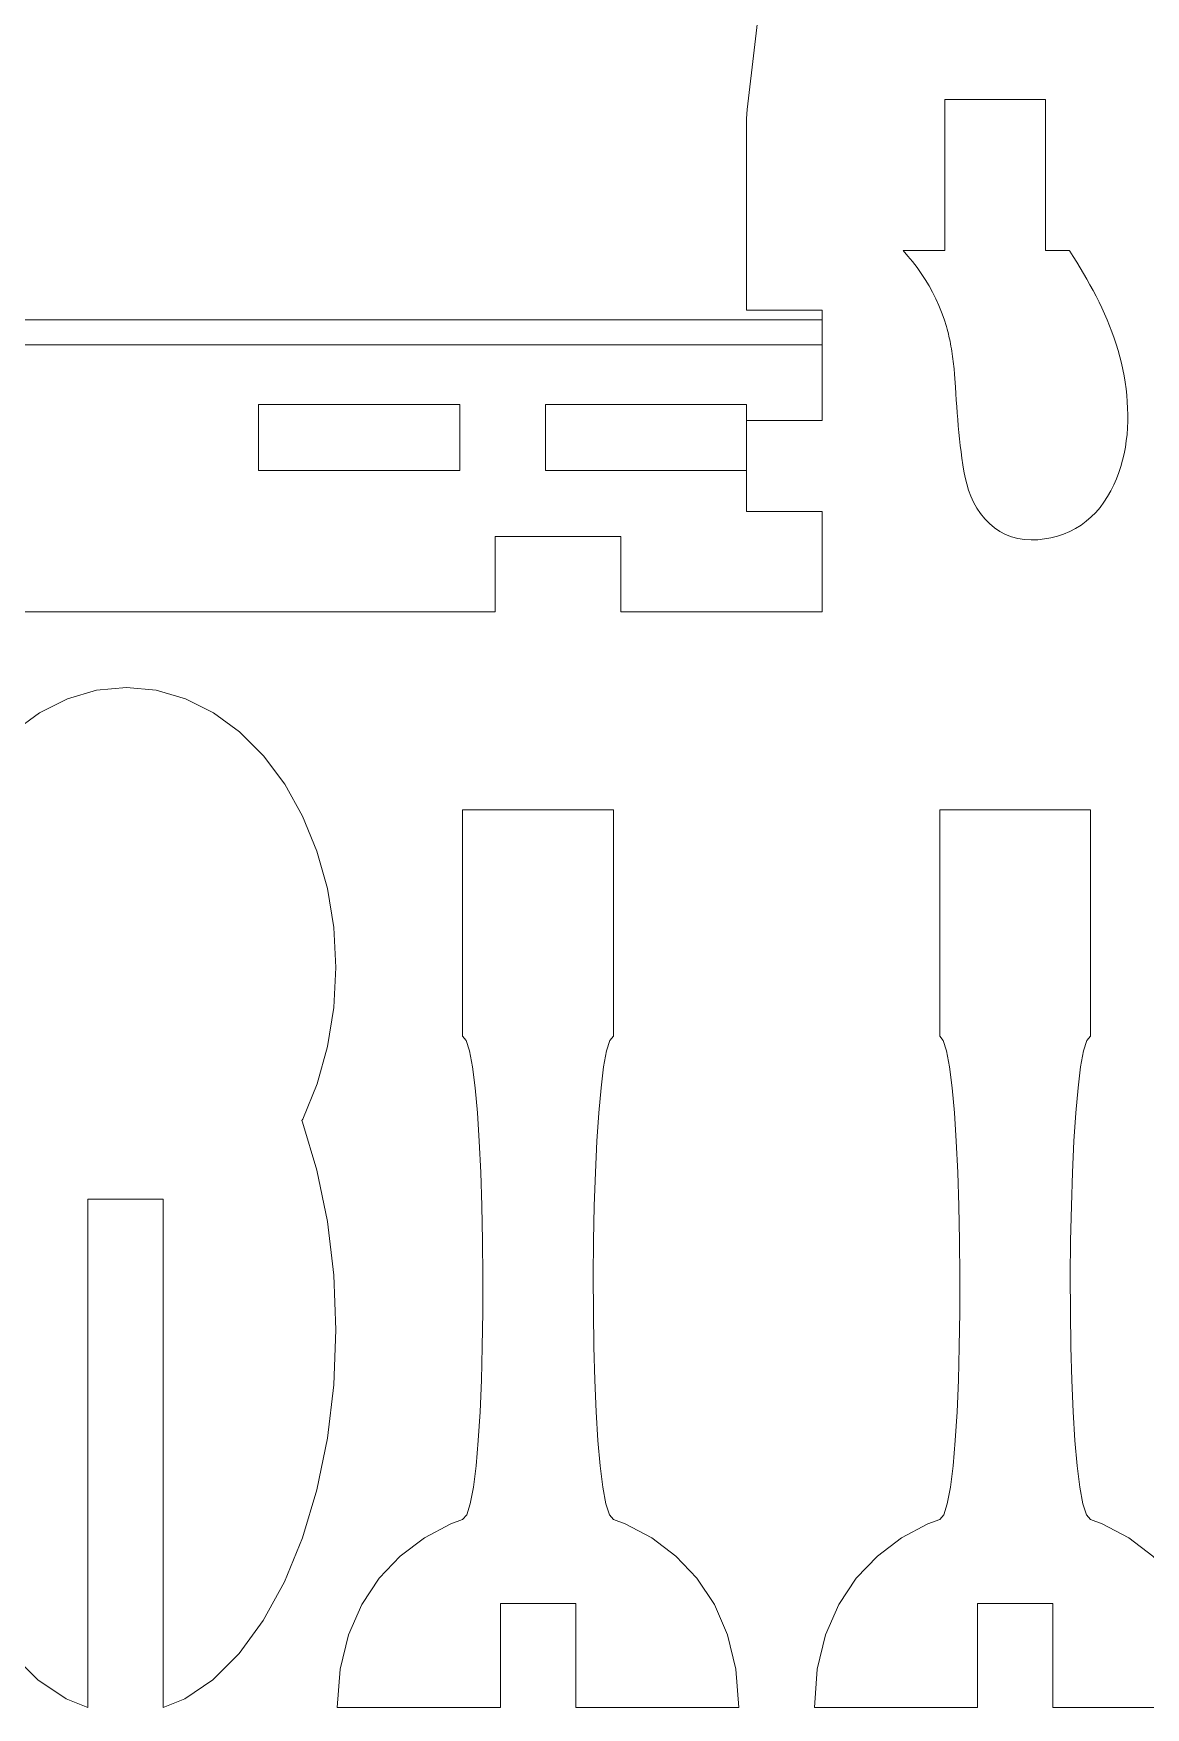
# Model space of a CAD drawing. Header units: millimetres. Extents: x -131 to 131, y -103 to 103.
# Drawn here: x -85 to -40.8, y -102.9 to -36.3 of the extents above; entities that cross this region are included whole.
import ezdxf

# ---------------------------------------------------------------- set-up
doc = ezdxf.new("R2010")
doc.units = ezdxf.units.MM
doc.header["$MEASUREMENT"] = 0
doc.layers.add('Camada 1', color=7, linetype='Continuous')

msp = doc.modelspace()

# ---------------------------------------------------------------- linework, layer by layer
at = {"layer": 'Camada 1', "color": 250, "lineweight": 20}
for points, knots in [([(-53.6595, -48.7048), (-53.6595, -48.7048), (-53.6595, -51.7048), (-53.6595, -51.7048), (-53.6595, -51.7048), (-53.6595, -51.7048), (-56.6595, -51.7048), (-56.6595, -51.7048), (-56.6595, -51.7048), (-56.6595, -51.7048), (-56.6595, -53.7047), (-56.6595, -53.7047), (-56.6595, -53.7047), (-56.6595, -53.7047), (-56.6595, -55.324), (-56.6595, -55.324), (-56.6595, -55.324), (-56.6595, -55.324), (-53.6595, -55.324), (-53.6595, -55.324), (-53.6595, -55.324), (-53.6595, -55.324), (-53.6595, -59.3238), (-53.6595, -59.3238), (-53.6595, -59.3238), (-53.6595, -59.3238), (-61.6594, -59.3238), (-61.6594, -59.3238), (-61.6594, -59.3238), (-61.6594, -59.3238), (-61.6594, -56.3237), (-61.6594, -56.3237), (-61.6594, -56.3237), (-61.6594, -56.3237), (-66.6593, -56.3237), (-66.6593, -56.3237), (-66.6593, -56.3237), (-66.6593, -56.3237), (-66.6593, -59.3238), (-66.6593, -59.3238), (-66.6593, -59.3238), (-66.6593, -59.3238), (-96.3826, -59.3238), (-96.3826, -59.3238), (-96.3826, -59.3238), (-96.3826, -59.3238), (-96.3826, -56.3237), (-96.3826, -56.3237), (-96.3826, -56.3237), (-96.3826, -56.3237), (-101.3825, -56.3237), (-101.3825, -56.3237), (-101.3825, -56.3237), (-101.3825, -56.3237), (-101.3825, -59.3238), (-101.3825, -59.3238), (-101.3825, -59.3238), (-101.3825, -59.3238), (-109.3828, -59.3238), (-109.3828, -59.3238), (-109.3828, -59.3238), (-109.3828, -59.3238), (-109.3828, -55.324), (-109.3828, -55.324), (-109.3828, -55.324), (-109.3828, -55.324), (-106.3828, -55.324), (-106.3828, -55.324), (-106.3828, -55.324), (-106.3828, -55.324), (-106.3828, -53.7047), (-106.3828, -53.7047), (-106.3828, -53.7047), (-106.3828, -53.7047), (-106.3828, -51.7048), (-106.3828, -51.7048), (-106.3828, -51.7048), (-106.3828, -51.7048), (-109.3828, -51.7048), (-109.3828, -51.7048), (-109.3828, -51.7048), (-109.3828, -51.7048), (-109.3828, -48.7048), (-109.3828, -48.7048), (-109.3828, -48.7048), (-109.3828, -48.7048), (-109.3828, -47.7047), (-109.3828, -47.7047), (-109.3828, -47.7047), (-109.3828, -47.7047), (-109.3828, -47.3247), (-109.3828, -47.3247), (-109.3828, -47.3247), (-109.3828, -47.3247), (-106.3828, -47.3247), (-106.3828, -47.3247), (-106.3828, -47.3247), (-106.3828, -47.3247), (-106.3828, -39.7047), (-106.3828, -39.7047), (-106.3828, -39.7047), (-106.3828, -39.7047), (-106.4033, -39.3534), (-106.4033, -39.3534), (-106.4033, -39.3534), (-106.4033, -39.3534), (-106.9889, -34.3877), (-106.9889, -34.3877), (-106.9889, -34.3877), (-106.9889, -34.3877), (-109.9684, -34.739), (-109.9684, -34.739), (-109.9684, -34.739), (-109.9684, -34.739), (-110.554, -29.7737), (-110.554, -29.7737), (-110.554, -29.7737), (-110.554, -29.7737), (-107.5745, -29.4223), (-107.5745, -29.4223), (-107.5745, -29.4223), (-107.5745, -29.4223), (-111.9697, 7.8476), (-111.9697, 7.8476), (-111.9697, 7.8476), (-111.9697, 7.8476), (-114.9493, 7.4962), (-114.9493, 7.4962), (-114.9493, 7.4962), (-114.9493, 7.4962), (-115.5349, 12.4619), (-115.5349, 12.4619), (-115.5349, 12.4619), (-115.5349, 12.4619), (-112.5554, 12.8133), (-112.5554, 12.8133), (-112.5554, 12.8133), (-112.5554, 12.8133), (-113.5206, 20.996), (-113.5206, 20.996), (-113.5206, 20.996), (-113.5206, 20.996), (-108.0652, 20.996), (-108.0652, 20.996), (-108.0652, 20.996), (-108.0652, 20.996), (-108.0652, 23.996), (-108.0652, 23.996), (-108.0652, 23.996), (-108.0652, 23.996), (-103.0649, 23.996), (-103.0649, 23.996), (-103.0649, 23.996), (-103.0649, 23.996), (-103.0649, 20.996), (-103.0649, 20.996), (-103.0649, 20.996), (-103.0649, 20.996), (-60.008, 20.996), (-60.008, 20.996), (-60.008, 20.996), (-60.008, 20.996), (-60.008, 23.996), (-60.008, 23.996), (-60.008, 23.996), (-60.008, 23.996), (-55.0078, 23.996), (-55.0078, 23.996), (-55.0078, 23.996), (-55.0078, 23.996), (-55.0078, 20.996), (-55.0078, 20.996), (-55.0078, 20.996), (-55.0078, 20.996), (-49.5217, 20.996), (-49.5217, 20.996), (-49.5217, 20.996), (-49.5217, 20.996), (-50.4866, 12.8133), (-50.4866, 12.8133), (-50.4866, 12.8133), (-50.4866, 12.8133), (-47.5074, 12.4619), (-47.5074, 12.4619), (-47.5074, 12.4619), (-47.5074, 12.4619), (-48.093, 7.4962), (-48.093, 7.4962), (-48.093, 7.4962), (-48.093, 7.4962), (-51.0722, 7.8476), (-51.0722, 7.8476), (-51.0722, 7.8476), (-51.0722, 7.8476), (-55.4674, -29.4223), (-55.4674, -29.4223), (-55.4674, -29.4223), (-55.4674, -29.4223), (-52.4882, -29.7737), (-52.4882, -29.7737), (-52.4882, -29.7737), (-52.4882, -29.7737), (-53.0738, -34.739), (-53.0738, -34.739), (-53.0738, -34.739), (-53.0738, -34.739), (-56.053, -34.3877), (-56.053, -34.3877), (-56.053, -34.3877), (-56.053, -34.3877), (-56.6387, -39.3534), (-56.6387, -39.3534), (-56.6387, -39.3534), (-56.6387, -39.3534), (-56.6595, -39.7047), (-56.6595, -39.7047), (-56.6595, -39.7047), (-56.6595, -39.7047), (-56.6595, -47.3247), (-56.6595, -47.3247), (-56.6595, -47.3247), (-56.6595, -47.3247), (-53.6595, -47.3247), (-53.6595, -47.3247), (-53.6595, -47.3247), (-53.6595, -47.3247), (-53.6595, -47.7047), (-53.6595, -47.7047), (-53.6595, -47.7047), (-53.6595, -47.7047), (-53.6595, -48.7048), (-53.6595, -48.7048)], [0, 0, 0, 0, 0.0172414, 0.0172414, 0.0172414, 0.0172414, 0.0344828, 0.0344828, 0.0344828, 0.0344828, 0.0517241, 0.0517241, 0.0517241, 0.0517241, 0.0689655, 0.0689655, 0.0689655, 0.0689655, 0.0862069, 0.0862069, 0.0862069, 0.0862069, 0.1034483, 0.1034483, 0.1034483, 0.1034483, 0.1206897, 0.1206897, 0.1206897, 0.1206897, 0.137931, 0.137931, 0.137931, 0.137931, 0.1551724, 0.1551724, 0.1551724, 0.1551724, 0.1724138, 0.1724138, 0.1724138, 0.1724138, 0.1896552, 0.1896552, 0.1896552, 0.1896552, 0.2068966, 0.2068966, 0.2068966, 0.2068966, 0.2241379, 0.2241379, 0.2241379, 0.2241379, 0.2413793, 0.2413793, 0.2413793, 0.2413793, 0.2586207, 0.2586207, 0.2586207, 0.2586207, 0.2758621, 0.2758621, 0.2758621, 0.2758621, 0.2931034, 0.2931034, 0.2931034, 0.2931034, 0.3103448, 0.3103448, 0.3103448, 0.3103448, 0.3275862, 0.3275862, 0.3275862, 0.3275862, 0.3448276, 0.3448276, 0.3448276, 0.3448276, 0.362069, 0.362069, 0.362069, 0.362069, 0.3793103, 0.3793103, 0.3793103, 0.3793103, 0.3965517, 0.3965517, 0.3965517, 0.3965517, 0.4137931, 0.4137931, 0.4137931, 0.4137931, 0.4310345, 0.4310345, 0.4310345, 0.4310345, 0.4482759, 0.4482759, 0.4482759, 0.4482759, 0.4655172, 0.4655172, 0.4655172, 0.4655172, 0.4827586, 0.4827586, 0.4827586, 0.4827586, 0.5, 0.5, 0.5, 0.5, 0.5172414, 0.5172414, 0.5172414, 0.5172414, 0.5344828, 0.5344828, 0.5344828, 0.5344828, 0.5517241, 0.5517241, 0.5517241, 0.5517241, 0.5689655, 0.5689655, 0.5689655, 0.5689655, 0.5862069, 0.5862069, 0.5862069, 0.5862069, 0.6034483, 0.6034483, 0.6034483, 0.6034483, 0.6206897, 0.6206897, 0.6206897, 0.6206897, 0.637931, 0.637931, 0.637931, 0.637931, 0.6551724, 0.6551724, 0.6551724, 0.6551724, 0.6724138, 0.6724138, 0.6724138, 0.6724138, 0.6896552, 0.6896552, 0.6896552, 0.6896552, 0.7068966, 0.7068966, 0.7068966, 0.7068966, 0.7241379, 0.7241379, 0.7241379, 0.7241379, 0.7413793, 0.7413793, 0.7413793, 0.7413793, 0.7586207, 0.7586207, 0.7586207, 0.7586207, 0.7758621, 0.7758621, 0.7758621, 0.7758621, 0.7931034, 0.7931034, 0.7931034, 0.7931034, 0.8103448, 0.8103448, 0.8103448, 0.8103448, 0.8275862, 0.8275862, 0.8275862, 0.8275862, 0.8448276, 0.8448276, 0.8448276, 0.8448276, 0.862069, 0.862069, 0.862069, 0.862069, 0.8793103, 0.8793103, 0.8793103, 0.8793103, 0.8965517, 0.8965517, 0.8965517, 0.8965517, 0.9137931, 0.9137931, 0.9137931, 0.9137931, 0.9310345, 0.9310345, 0.9310345, 0.9310345, 0.9482759, 0.9482759, 0.9482759, 0.9482759, 0.9655172, 0.9655172, 0.9655172, 0.9655172, 0.9827586, 0.9827586, 0.9827586, 0.9827586, 1, 1, 1, 1]), ([(-50.4361, -44.9555), (-50.4361, -44.9555), (-48.7752, -44.9555), (-48.7752, -44.9555), (-48.7752, -44.9555), (-48.7752, -44.9555), (-48.7752, -38.9554), (-48.7752, -38.9554), (-48.7752, -38.9554), (-48.7752, -38.9554), (-44.7751, -38.9554), (-44.7751, -38.9554), (-44.7751, -38.9554), (-44.7751, -38.9554), (-44.7751, -44.9555), (-44.7751, -44.9555), (-44.7751, -44.9555), (-44.7751, -44.9555), (-43.8268, -44.9555), (-43.8268, -44.9555), (-43.8268, -44.9555), (-43.8268, -44.9555), (-43.8092, -44.9812), (-43.8092, -44.9812), (-43.8092, -44.9812), (-43.8092, -44.9812), (-43.6674, -45.1975), (-43.6674, -45.1975), (-43.6674, -45.1975), (-43.6674, -45.1975), (-43.5287, -45.4166), (-43.5287, -45.4166), (-43.5287, -45.4166), (-43.5287, -45.4166), (-43.3933, -45.6377), (-43.3933, -45.6377), (-43.3933, -45.6377), (-43.3933, -45.6377), (-43.261, -45.8607), (-43.261, -45.8607), (-43.261, -45.8607), (-43.261, -45.8607), (-43.1319, -46.0858), (-43.1319, -46.0858), (-43.1319, -46.0858), (-43.1319, -46.0858), (-43.0052, -46.3123), (-43.0052, -46.3123), (-43.0052, -46.3123), (-43.0052, -46.3123), (-42.8821, -46.5405), (-42.8821, -46.5405), (-42.8821, -46.5405), (-42.8821, -46.5405), (-42.7625, -46.7705), (-42.7625, -46.7705), (-42.7625, -46.7705), (-42.7625, -46.7705), (-42.6464, -47.0023), (-42.6464, -47.0023), (-42.6464, -47.0023), (-42.6464, -47.0023), (-42.5343, -47.2355), (-42.5343, -47.2355), (-42.5343, -47.2355), (-42.5343, -47.2355), (-42.4263, -47.4711), (-42.4263, -47.4711), (-42.4263, -47.4711), (-42.4263, -47.4711), (-42.3233, -47.7082), (-42.3233, -47.7082), (-42.3233, -47.7082), (-42.3233, -47.7082), (-42.2252, -47.9477), (-42.2252, -47.9477), (-42.2252, -47.9477), (-42.2252, -47.9477), (-42.1321, -48.189), (-42.1321, -48.189), (-42.1321, -48.189), (-42.1321, -48.189), (-42.0446, -48.4325), (-42.0446, -48.4325), (-42.0446, -48.4325), (-42.0446, -48.4325), (-41.9628, -48.678), (-41.9628, -48.678), (-41.9628, -48.678), (-41.9628, -48.678), (-41.8873, -48.9256), (-41.8873, -48.9256), (-41.8873, -48.9256), (-41.8873, -48.9256), (-41.8178, -49.1754), (-41.8178, -49.1754), (-41.8178, -49.1754), (-41.8178, -49.1754), (-41.755, -49.4269), (-41.755, -49.4269), (-41.755, -49.4269), (-41.755, -49.4269), (-41.6985, -49.6802), (-41.6985, -49.6802), (-41.6985, -49.6802), (-41.6985, -49.6802), (-41.6488, -49.9349), (-41.6488, -49.9349), (-41.6488, -49.9349), (-41.6488, -49.9349), (-41.6061, -50.1907), (-41.6061, -50.1907), (-41.6061, -50.1907), (-41.6061, -50.1907), (-41.5705, -50.4479), (-41.5705, -50.4479), (-41.5705, -50.4479), (-41.5705, -50.4479), (-41.5419, -50.7058), (-41.5419, -50.7058), (-41.5419, -50.7058), (-41.5419, -50.7058), (-41.5207, -50.9643), (-41.5207, -50.9643), (-41.5207, -50.9643), (-41.5207, -50.9643), (-41.507, -51.2236), (-41.507, -51.2236), (-41.507, -51.2236), (-41.507, -51.2236), (-41.501, -51.4829), (-41.501, -51.4829), (-41.501, -51.4829), (-41.501, -51.4829), (-41.5031, -51.7426), (-41.5031, -51.7426), (-41.5031, -51.7426), (-41.5031, -51.7426), (-41.5133, -52.0022), (-41.5133, -52.0022), (-41.5133, -52.0022), (-41.5133, -52.0022), (-41.5324, -52.2608), (-41.5324, -52.2608), (-41.5324, -52.2608), (-41.5324, -52.2608), (-41.5609, -52.519), (-41.5609, -52.519), (-41.5609, -52.519), (-41.5609, -52.519), (-41.599, -52.7755), (-41.599, -52.7755), (-41.599, -52.7755), (-41.599, -52.7755), (-41.6474, -53.0309), (-41.6474, -53.0309), (-41.6474, -53.0309), (-41.6474, -53.0309), (-41.7063, -53.2842), (-41.7063, -53.2842), (-41.7063, -53.2842), (-41.7063, -53.2842), (-41.7765, -53.535), (-41.7765, -53.535), (-41.7765, -53.535), (-41.7765, -53.535), (-41.858, -53.7834), (-41.858, -53.7834), (-41.858, -53.7834), (-41.858, -53.7834), (-41.9515, -54.0289), (-41.9515, -54.0289), (-41.9515, -54.0289), (-41.9515, -54.0289), (-42.0573, -54.2706), (-42.0573, -54.2706), (-42.0573, -54.2706), (-42.0573, -54.2706), (-42.1755, -54.5062), (-42.1755, -54.5062), (-42.1755, -54.5062), (-42.1755, -54.5062), (-42.306, -54.7352), (-42.306, -54.7352), (-42.306, -54.7352), (-42.306, -54.7352), (-42.4496, -54.955), (-42.4496, -54.955), (-42.4496, -54.955), (-42.4496, -54.955), (-42.6055, -55.1645), (-42.6055, -55.1645), (-42.6055, -55.1645), (-42.6055, -55.1645), (-42.7745, -55.3621), (-42.7745, -55.3621), (-42.7745, -55.3621), (-42.7745, -55.3621), (-42.9565, -55.5462), (-42.9565, -55.5462), (-42.9565, -55.5462), (-42.9565, -55.5462), (-43.152, -55.7152), (-43.152, -55.7152), (-43.152, -55.7152), (-43.152, -55.7152), (-43.3605, -55.8676), (-43.3605, -55.8676), (-43.3605, -55.8676), (-43.3605, -55.8676), (-43.5809, -56.0034), (-43.5809, -56.0034), (-43.5809, -56.0034), (-43.5809, -56.0034), (-43.8124, -56.122), (-43.8124, -56.122), (-43.8124, -56.122), (-43.8124, -56.122), (-44.053, -56.2232), (-44.053, -56.2232), (-44.053, -56.2232), (-44.053, -56.2232), (-44.3017, -56.3065), (-44.3017, -56.3065), (-44.3017, -56.3065), (-44.3017, -56.3065), (-44.5571, -56.3724), (-44.5571, -56.3724), (-44.5571, -56.3724), (-44.5571, -56.3724), (-44.8181, -56.42), (-44.8181, -56.42), (-44.8181, -56.42), (-44.8181, -56.42), (-45.0827, -56.449), (-45.0827, -56.449), (-45.0827, -56.449), (-45.0827, -56.449), (-45.348, -56.4571), (-45.348, -56.4571), (-45.348, -56.4571), (-45.348, -56.4571), (-45.6112, -56.4426), (-45.6112, -56.4426), (-45.6112, -56.4426), (-45.6112, -56.4426), (-45.8698, -56.4042), (-45.8698, -56.4042), (-45.8698, -56.4042), (-45.8698, -56.4042), (-46.1213, -56.3396), (-46.1213, -56.3396), (-46.1213, -56.3396), (-46.1213, -56.3396), (-46.3626, -56.2479), (-46.3626, -56.2479), (-46.3626, -56.2479), (-46.3626, -56.2479), (-46.5916, -56.1272), (-46.5916, -56.1272), (-46.5916, -56.1272), (-46.5916, -56.1272), (-46.8067, -55.9801), (-46.8067, -55.9801), (-46.8067, -55.9801), (-46.8067, -55.9801), (-47.0064, -55.8097), (-47.0064, -55.8097), (-47.0064, -55.8097), (-47.0064, -55.8097), (-47.1906, -55.6192), (-47.1906, -55.6192), (-47.1906, -55.6192), (-47.1906, -55.6192), (-47.3571, -55.4122), (-47.3571, -55.4122), (-47.3571, -55.4122), (-47.3571, -55.4122), (-47.5056, -55.191), (-47.5056, -55.191), (-47.5056, -55.191), (-47.5056, -55.191), (-47.6344, -54.9599), (-47.6344, -54.9599), (-47.6344, -54.9599), (-47.6344, -54.9599), (-47.743, -54.7214), (-47.743, -54.7214), (-47.743, -54.7214), (-47.743, -54.7214), (-47.833, -54.4777), (-47.833, -54.4777), (-47.833, -54.4777), (-47.833, -54.4777), (-47.9067, -54.2293), (-47.9067, -54.2293), (-47.9067, -54.2293), (-47.9067, -54.2293), (-47.967, -53.9774), (-47.967, -53.9774), (-47.967, -53.9774), (-47.967, -53.9774), (-48.0171, -53.7234), (-48.0171, -53.7234), (-48.0171, -53.7234), (-48.0171, -53.7234), (-48.0595, -53.4676), (-48.0595, -53.4676), (-48.0595, -53.4676), (-48.0595, -53.4676), (-48.0972, -53.2115), (-48.0972, -53.2115), (-48.0972, -53.2115), (-48.0972, -53.2115), (-48.1314, -52.9551), (-48.1314, -52.9551), (-48.1314, -52.9551), (-48.1314, -52.9551), (-48.1625, -52.6982), (-48.1625, -52.6982), (-48.1625, -52.6982), (-48.1625, -52.6982), (-48.1907, -52.4414), (-48.1907, -52.4414), (-48.1907, -52.4414), (-48.1907, -52.4414), (-48.2168, -52.1842), (-48.2168, -52.1842), (-48.2168, -52.1842), (-48.2168, -52.1842), (-48.2404, -51.9267), (-48.2404, -51.9267), (-48.2404, -51.9267), (-48.2404, -51.9267), (-48.2623, -51.6692), (-48.2623, -51.6692), (-48.2623, -51.6692), (-48.2623, -51.6692), (-48.2828, -51.4117), (-48.2828, -51.4117), (-48.2828, -51.4117), (-48.2828, -51.4117), (-48.3022, -51.1541), (-48.3022, -51.1541), (-48.3022, -51.1541), (-48.3022, -51.1541), (-48.3205, -50.8963), (-48.3205, -50.8963), (-48.3205, -50.8963), (-48.3205, -50.8963), (-48.3382, -50.6384), (-48.3382, -50.6384), (-48.3382, -50.6384), (-48.3382, -50.6384), (-48.3551, -50.3801), (-48.3551, -50.3801), (-48.3551, -50.3801), (-48.3551, -50.3801), (-48.3882, -49.864), (-48.3882, -49.864), (-48.3882, -49.864), (-48.3882, -49.864), (-48.4108, -49.6626), (-48.4108, -49.6626), (-48.4108, -49.6626), (-48.4108, -49.6626), (-48.4225, -49.5617), (-48.4225, -49.5617), (-48.4225, -49.5617), (-48.4225, -49.5617), (-48.4345, -49.4612), (-48.4345, -49.4612), (-48.4345, -49.4612), (-48.4345, -49.4612), (-48.4468, -49.3606), (-48.4468, -49.3606), (-48.4468, -49.3606), (-48.4468, -49.3606), (-48.4595, -49.2601), (-48.4595, -49.2601), (-48.4595, -49.2601), (-48.4595, -49.2601), (-48.4726, -49.1599), (-48.4726, -49.1599), (-48.4726, -49.1599), (-48.4726, -49.1599), (-48.4867, -49.0597), (-48.4867, -49.0597), (-48.4867, -49.0597), (-48.4867, -49.0597), (-48.5015, -48.9599), (-48.5015, -48.9599), (-48.5015, -48.9599), (-48.5015, -48.9599), (-48.517, -48.86), (-48.517, -48.86), (-48.517, -48.86), (-48.517, -48.86), (-48.5336, -48.7609), (-48.5336, -48.7609), (-48.5336, -48.7609), (-48.5336, -48.7609), (-48.5512, -48.6618), (-48.5512, -48.6618), (-48.5512, -48.6618), (-48.5512, -48.6618), (-48.5703, -48.5626), (-48.5703, -48.5626), (-48.5703, -48.5626), (-48.5703, -48.5626), (-48.59, -48.4642), (-48.59, -48.4642), (-48.59, -48.4642), (-48.59, -48.4642), (-48.6116, -48.3661), (-48.6116, -48.3661), (-48.6116, -48.3661), (-48.6116, -48.3661), (-48.6345, -48.2684), (-48.6345, -48.2684), (-48.6345, -48.2684), (-48.6345, -48.2684), (-48.6588, -48.171), (-48.6588, -48.171), (-48.6588, -48.171), (-48.6588, -48.171), (-48.6849, -48.0744), (-48.6849, -48.0744), (-48.6849, -48.0744), (-48.6849, -48.0744), (-48.7124, -47.9777), (-48.7124, -47.9777), (-48.7124, -47.9777), (-48.7124, -47.9777), (-48.8077, -47.6786), (-48.8077, -47.6786), (-48.8077, -47.6786), (-48.8077, -47.6786), (-48.9065, -47.4052), (-48.9065, -47.4052), (-48.9065, -47.4052), (-48.9065, -47.4052), (-49.0158, -47.136), (-49.0158, -47.136), (-49.0158, -47.136), (-49.0158, -47.136), (-49.1351, -46.8711), (-49.1351, -46.8711), (-49.1351, -46.8711), (-49.1351, -46.8711), (-49.2649, -46.6111), (-49.2649, -46.6111), (-49.2649, -46.6111), (-49.2649, -46.6111), (-49.4042, -46.356), (-49.4042, -46.356), (-49.4042, -46.356), (-49.4042, -46.356), (-49.5535, -46.1066), (-49.5535, -46.1066), (-49.5535, -46.1066), (-49.5535, -46.1066), (-49.7119, -45.8632), (-49.7119, -45.8632), (-49.7119, -45.8632), (-49.7119, -45.8632), (-49.8798, -45.6258), (-49.8798, -45.6258), (-49.8798, -45.6258), (-49.8798, -45.6258), (-50.0565, -45.3954), (-50.0565, -45.3954), (-50.0565, -45.3954), (-50.0565, -45.3954), (-50.2421, -45.1717), (-50.2421, -45.1717), (-50.2421, -45.1717), (-50.2421, -45.1717), (-50.4361, -44.9555), (-50.4361, -44.9555)], [0, 0, 0, 0, 0.0083333, 0.0083333, 0.0083333, 0.0083333, 0.0166667, 0.0166667, 0.0166667, 0.0166667, 0.025, 0.025, 0.025, 0.025, 0.0333333, 0.0333333, 0.0333333, 0.0333333, 0.0416667, 0.0416667, 0.0416667, 0.0416667, 0.05, 0.05, 0.05, 0.05, 0.0583333, 0.0583333, 0.0583333, 0.0583333, 0.0666667, 0.0666667, 0.0666667, 0.0666667, 0.075, 0.075, 0.075, 0.075, 0.0833333, 0.0833333, 0.0833333, 0.0833333, 0.0916667, 0.0916667, 0.0916667, 0.0916667, 0.1, 0.1, 0.1, 0.1, 0.1083333, 0.1083333, 0.1083333, 0.1083333, 0.1166667, 0.1166667, 0.1166667, 0.1166667, 0.125, 0.125, 0.125, 0.125, 0.1333333, 0.1333333, 0.1333333, 0.1333333, 0.1416667, 0.1416667, 0.1416667, 0.1416667, 0.15, 0.15, 0.15, 0.15, 0.1583333, 0.1583333, 0.1583333, 0.1583333, 0.1666667, 0.1666667, 0.1666667, 0.1666667, 0.175, 0.175, 0.175, 0.175, 0.1833333, 0.1833333, 0.1833333, 0.1833333, 0.1916667, 0.1916667, 0.1916667, 0.1916667, 0.2, 0.2, 0.2, 0.2, 0.2083333, 0.2083333, 0.2083333, 0.2083333, 0.2166667, 0.2166667, 0.2166667, 0.2166667, 0.225, 0.225, 0.225, 0.225, 0.2333333, 0.2333333, 0.2333333, 0.2333333, 0.2416667, 0.2416667, 0.2416667, 0.2416667, 0.25, 0.25, 0.25, 0.25, 0.2583333, 0.2583333, 0.2583333, 0.2583333, 0.2666667, 0.2666667, 0.2666667, 0.2666667, 0.275, 0.275, 0.275, 0.275, 0.2833333, 0.2833333, 0.2833333, 0.2833333, 0.2916667, 0.2916667, 0.2916667, 0.2916667, 0.3, 0.3, 0.3, 0.3, 0.3083333, 0.3083333, 0.3083333, 0.3083333, 0.3166667, 0.3166667, 0.3166667, 0.3166667, 0.325, 0.325, 0.325, 0.325, 0.3333333, 0.3333333, 0.3333333, 0.3333333, 0.3416667, 0.3416667, 0.3416667, 0.3416667, 0.35, 0.35, 0.35, 0.35, 0.3583333, 0.3583333, 0.3583333, 0.3583333, 0.3666667, 0.3666667, 0.3666667, 0.3666667, 0.375, 0.375, 0.375, 0.375, 0.3833333, 0.3833333, 0.3833333, 0.3833333, 0.3916667, 0.3916667, 0.3916667, 0.3916667, 0.4, 0.4, 0.4, 0.4, 0.4083333, 0.4083333, 0.4083333, 0.4083333, 0.4166667, 0.4166667, 0.4166667, 0.4166667, 0.425, 0.425, 0.425, 0.425, 0.4333333, 0.4333333, 0.4333333, 0.4333333, 0.4416667, 0.4416667, 0.4416667, 0.4416667, 0.45, 0.45, 0.45, 0.45, 0.4583333, 0.4583333, 0.4583333, 0.4583333, 0.4666667, 0.4666667, 0.4666667, 0.4666667, 0.475, 0.475, 0.475, 0.475, 0.4833333, 0.4833333, 0.4833333, 0.4833333, 0.4916667, 0.4916667, 0.4916667, 0.4916667, 0.5, 0.5, 0.5, 0.5, 0.5083333, 0.5083333, 0.5083333, 0.5083333, 0.5166667, 0.5166667, 0.5166667, 0.5166667, 0.525, 0.525, 0.525, 0.525, 0.5333333, 0.5333333, 0.5333333, 0.5333333, 0.5416667, 0.5416667, 0.5416667, 0.5416667, 0.55, 0.55, 0.55, 0.55, 0.5583333, 0.5583333, 0.5583333, 0.5583333, 0.5666667, 0.5666667, 0.5666667, 0.5666667, 0.575, 0.575, 0.575, 0.575, 0.5833333, 0.5833333, 0.5833333, 0.5833333, 0.5916667, 0.5916667, 0.5916667, 0.5916667, 0.6, 0.6, 0.6, 0.6, 0.6083333, 0.6083333, 0.6083333, 0.6083333, 0.6166667, 0.6166667, 0.6166667, 0.6166667, 0.625, 0.625, 0.625, 0.625, 0.6333333, 0.6333333, 0.6333333, 0.6333333, 0.6416667, 0.6416667, 0.6416667, 0.6416667, 0.65, 0.65, 0.65, 0.65, 0.6583333, 0.6583333, 0.6583333, 0.6583333, 0.6666667, 0.6666667, 0.6666667, 0.6666667, 0.675, 0.675, 0.675, 0.675, 0.6833333, 0.6833333, 0.6833333, 0.6833333, 0.6916667, 0.6916667, 0.6916667, 0.6916667, 0.7, 0.7, 0.7, 0.7, 0.7083333, 0.7083333, 0.7083333, 0.7083333, 0.7166667, 0.7166667, 0.7166667, 0.7166667, 0.725, 0.725, 0.725, 0.725, 0.7333333, 0.7333333, 0.7333333, 0.7333333, 0.7416667, 0.7416667, 0.7416667, 0.7416667, 0.75, 0.75, 0.75, 0.75, 0.7583333, 0.7583333, 0.7583333, 0.7583333, 0.7666667, 0.7666667, 0.7666667, 0.7666667, 0.775, 0.775, 0.775, 0.775, 0.7833333, 0.7833333, 0.7833333, 0.7833333, 0.7916667, 0.7916667, 0.7916667, 0.7916667, 0.8, 0.8, 0.8, 0.8, 0.8083333, 0.8083333, 0.8083333, 0.8083333, 0.8166667, 0.8166667, 0.8166667, 0.8166667, 0.825, 0.825, 0.825, 0.825, 0.8333333, 0.8333333, 0.8333333, 0.8333333, 0.8416667, 0.8416667, 0.8416667, 0.8416667, 0.85, 0.85, 0.85, 0.85, 0.8583333, 0.8583333, 0.8583333, 0.8583333, 0.8666667, 0.8666667, 0.8666667, 0.8666667, 0.875, 0.875, 0.875, 0.875, 0.8833333, 0.8833333, 0.8833333, 0.8833333, 0.8916667, 0.8916667, 0.8916667, 0.8916667, 0.9, 0.9, 0.9, 0.9, 0.9083333, 0.9083333, 0.9083333, 0.9083333, 0.9166667, 0.9166667, 0.9166667, 0.9166667, 0.925, 0.925, 0.925, 0.925, 0.9333333, 0.9333333, 0.9333333, 0.9333333, 0.9416667, 0.9416667, 0.9416667, 0.9416667, 0.95, 0.95, 0.95, 0.95, 0.9583333, 0.9583333, 0.9583333, 0.9583333, 0.9666667, 0.9666667, 0.9666667, 0.9666667, 0.975, 0.975, 0.975, 0.975, 0.9833333, 0.9833333, 0.9833333, 0.9833333, 0.9916667, 0.9916667, 0.9916667, 0.9916667, 1, 1, 1, 1]), ([(-72.9867, -87.8663), (-72.9867, -87.8663), (-73.0721, -90.0422), (-73.0721, -90.0422), (-73.0721, -90.0422), (-73.0721, -90.0422), (-73.3258, -92.1737), (-73.3258, -92.1737), (-73.3258, -92.1737), (-73.3258, -92.1737), (-73.7431, -94.2177), (-73.7431, -94.2177), (-73.7431, -94.2177), (-73.7431, -94.2177), (-74.3156, -96.1322), (-74.3156, -96.1322), (-74.3156, -96.1322), (-74.3156, -96.1322), (-75.0314, -97.8785), (-75.0314, -97.8785), (-75.0314, -97.8785), (-75.0314, -97.8785), (-75.8756, -99.4208), (-75.8756, -99.4208), (-75.8756, -99.4208), (-75.8756, -99.4208), (-76.8317, -100.7282), (-76.8317, -100.7282), (-76.8317, -100.7282), (-76.8317, -100.7282), (-77.8801, -101.7735), (-77.8801, -101.7735), (-77.8801, -101.7735), (-77.8801, -101.7735), (-78.9988, -102.5359), (-78.9988, -102.5359), (-78.9988, -102.5359), (-78.9988, -102.5359), (-79.8571, -102.877), (-79.8571, -102.877), (-79.8571, -102.877), (-79.8571, -102.877), (-79.8571, -82.6618), (-79.8571, -82.6618), (-79.8571, -82.6618), (-79.8571, -82.6618), (-82.8571, -82.6618), (-82.8571, -82.6618), (-82.8571, -82.6618), (-82.8571, -82.6618), (-82.8571, -102.877), (-82.8571, -102.877), (-82.8571, -102.877), (-82.8571, -102.877), (-83.7154, -102.5359), (-83.7154, -102.5359), (-83.7154, -102.5359), (-83.7154, -102.5359), (-84.8341, -101.7735), (-84.8341, -101.7735), (-84.8341, -101.7735), (-84.8341, -101.7735), (-85.8825, -100.7282), (-85.8825, -100.7282), (-85.8825, -100.7282), (-85.8825, -100.7282), (-86.8386, -99.4208), (-86.8386, -99.4208), (-86.8386, -99.4208), (-86.8386, -99.4208), (-87.6828, -97.8785), (-87.6828, -97.8785), (-87.6828, -97.8785), (-87.6828, -97.8785), (-88.3985, -96.1322), (-88.3985, -96.1322), (-88.3985, -96.1322), (-88.3985, -96.1322), (-88.9711, -94.2177), (-88.9711, -94.2177), (-88.9711, -94.2177), (-88.9711, -94.2177), (-89.3884, -92.1737), (-89.3884, -92.1737), (-89.3884, -92.1737), (-89.3884, -92.1737), (-89.6421, -90.0422), (-89.6421, -90.0422), (-89.6421, -90.0422), (-89.6421, -90.0422), (-89.7275, -87.8663), (-89.7275, -87.8663), (-89.7275, -87.8663), (-89.7275, -87.8663), (-89.6421, -85.6904), (-89.6421, -85.6904), (-89.6421, -85.6904), (-89.6421, -85.6904), (-89.3884, -83.5589), (-89.3884, -83.5589), (-89.3884, -83.5589), (-89.3884, -83.5589), (-88.9711, -81.5152), (-88.9711, -81.5152), (-88.9711, -81.5152), (-88.9711, -81.5152), (-88.3985, -79.6007), (-88.3985, -79.6007), (-88.3985, -79.6007), (-88.3985, -79.6007), (-88.3364, -79.4487), (-88.3364, -79.4487), (-88.3364, -79.4487), (-88.3364, -79.4487), (-88.8875, -78.1), (-88.8875, -78.1), (-88.8875, -78.1), (-88.8875, -78.1), (-89.3034, -76.6106), (-89.3034, -76.6106), (-89.3034, -76.6106), (-89.3034, -76.6106), (-89.5567, -75.0576), (-89.5567, -75.0576), (-89.5567, -75.0576), (-89.5567, -75.0576), (-89.6421, -73.4719), (-89.6421, -73.4719), (-89.6421, -73.4719), (-89.6421, -73.4719), (-89.5581, -71.8865), (-89.5581, -71.8865), (-89.5581, -71.8865), (-89.5581, -71.8865), (-89.3062, -70.3329), (-89.3062, -70.3329), (-89.3062, -70.3329), (-89.3062, -70.3329), (-88.8917, -68.8431), (-88.8917, -68.8431), (-88.8917, -68.8431), (-88.8917, -68.8431), (-88.3227, -67.4475), (-88.3227, -67.4475), (-88.3227, -67.4475), (-88.3227, -67.4475), (-87.6115, -66.1744), (-87.6115, -66.1744), (-87.6115, -66.1744), (-87.6115, -66.1744), (-86.7715, -65.0497), (-86.7715, -65.0497), (-86.7715, -65.0497), (-86.7715, -65.0497), (-85.8208, -64.0961), (-85.8208, -64.0961), (-85.8208, -64.0961), (-85.8208, -64.0961), (-84.7783, -63.3334), (-84.7783, -63.3334), (-84.7783, -63.3334), (-84.7783, -63.3334), (-83.6653, -62.7771), (-83.6653, -62.7771), (-83.6653, -62.7771), (-83.6653, -62.7771), (-82.5047, -62.4381), (-82.5047, -62.4381), (-82.5047, -62.4381), (-82.5047, -62.4381), (-81.3193, -62.3238), (-81.3193, -62.3238), (-81.3193, -62.3238), (-81.3193, -62.3238), (-80.1344, -62.4363), (-80.1344, -62.4363), (-80.1344, -62.4363), (-80.1344, -62.4363), (-78.973, -62.7732), (-78.973, -62.7732), (-78.973, -62.7732), (-78.973, -62.7732), (-77.8597, -63.3281), (-77.8597, -63.3281), (-77.8597, -63.3281), (-77.8597, -63.3281), (-76.8165, -64.0891), (-76.8165, -64.0891), (-76.8165, -64.0891), (-76.8165, -64.0891), (-75.8647, -65.0409), (-75.8647, -65.0409), (-75.8647, -65.0409), (-75.8647, -65.0409), (-75.024, -66.1641), (-75.024, -66.1641), (-75.024, -66.1641), (-75.024, -66.1641), (-74.3114, -67.4362), (-74.3114, -67.4362), (-74.3114, -67.4362), (-74.3114, -67.4362), (-73.7413, -68.8311), (-73.7413, -68.8311), (-73.7413, -68.8311), (-73.7413, -68.8311), (-73.3254, -70.3202), (-73.3254, -70.3202), (-73.3254, -70.3202), (-73.3254, -70.3202), (-73.0725, -71.8731), (-73.0725, -71.8731), (-73.0725, -71.8731), (-73.0725, -71.8731), (-72.9867, -73.4589), (-72.9867, -73.4589), (-72.9867, -73.4589), (-72.9867, -73.4589), (-73.071, -75.0446), (-73.071, -75.0446), (-73.071, -75.0446), (-73.071, -75.0446), (-73.3229, -76.5979), (-73.3229, -76.5979), (-73.3229, -76.5979), (-73.3229, -76.5979), (-73.7374, -78.0877), (-73.7374, -78.0877), (-73.7374, -78.0877), (-73.7374, -78.0877), (-74.3061, -79.4836), (-74.3061, -79.4836), (-74.3061, -79.4836), (-74.3061, -79.4836), (-74.3393, -79.5429), (-74.3393, -79.5429), (-74.3393, -79.5429), (-74.3393, -79.5429), (-74.3156, -79.6007), (-74.3156, -79.6007), (-74.3156, -79.6007), (-74.3156, -79.6007), (-73.7431, -81.5152), (-73.7431, -81.5152), (-73.7431, -81.5152), (-73.7431, -81.5152), (-73.3258, -83.5589), (-73.3258, -83.5589), (-73.3258, -83.5589), (-73.3258, -83.5589), (-73.0721, -85.6904), (-73.0721, -85.6904), (-73.0721, -85.6904), (-73.0721, -85.6904), (-72.9867, -87.8663), (-72.9867, -87.8663)], [0, 0, 0, 0, 0.015625, 0.015625, 0.015625, 0.015625, 0.03125, 0.03125, 0.03125, 0.03125, 0.046875, 0.046875, 0.046875, 0.046875, 0.0625, 0.0625, 0.0625, 0.0625, 0.078125, 0.078125, 0.078125, 0.078125, 0.09375, 0.09375, 0.09375, 0.09375, 0.109375, 0.109375, 0.109375, 0.109375, 0.125, 0.125, 0.125, 0.125, 0.140625, 0.140625, 0.140625, 0.140625, 0.15625, 0.15625, 0.15625, 0.15625, 0.171875, 0.171875, 0.171875, 0.171875, 0.1875, 0.1875, 0.1875, 0.1875, 0.203125, 0.203125, 0.203125, 0.203125, 0.21875, 0.21875, 0.21875, 0.21875, 0.234375, 0.234375, 0.234375, 0.234375, 0.25, 0.25, 0.25, 0.25, 0.265625, 0.265625, 0.265625, 0.265625, 0.28125, 0.28125, 0.28125, 0.28125, 0.296875, 0.296875, 0.296875, 0.296875, 0.3125, 0.3125, 0.3125, 0.3125, 0.328125, 0.328125, 0.328125, 0.328125, 0.34375, 0.34375, 0.34375, 0.34375, 0.359375, 0.359375, 0.359375, 0.359375, 0.375, 0.375, 0.375, 0.375, 0.390625, 0.390625, 0.390625, 0.390625, 0.40625, 0.40625, 0.40625, 0.40625, 0.421875, 0.421875, 0.421875, 0.421875, 0.4375, 0.4375, 0.4375, 0.4375, 0.453125, 0.453125, 0.453125, 0.453125, 0.46875, 0.46875, 0.46875, 0.46875, 0.484375, 0.484375, 0.484375, 0.484375, 0.5, 0.5, 0.5, 0.5, 0.515625, 0.515625, 0.515625, 0.515625, 0.53125, 0.53125, 0.53125, 0.53125, 0.546875, 0.546875, 0.546875, 0.546875, 0.5625, 0.5625, 0.5625, 0.5625, 0.578125, 0.578125, 0.578125, 0.578125, 0.59375, 0.59375, 0.59375, 0.59375, 0.609375, 0.609375, 0.609375, 0.609375, 0.625, 0.625, 0.625, 0.625, 0.640625, 0.640625, 0.640625, 0.640625, 0.65625, 0.65625, 0.65625, 0.65625, 0.671875, 0.671875, 0.671875, 0.671875, 0.6875, 0.6875, 0.6875, 0.6875, 0.703125, 0.703125, 0.703125, 0.703125, 0.71875, 0.71875, 0.71875, 0.71875, 0.734375, 0.734375, 0.734375, 0.734375, 0.75, 0.75, 0.75, 0.75, 0.765625, 0.765625, 0.765625, 0.765625, 0.78125, 0.78125, 0.78125, 0.78125, 0.796875, 0.796875, 0.796875, 0.796875, 0.8125, 0.8125, 0.8125, 0.8125, 0.828125, 0.828125, 0.828125, 0.828125, 0.84375, 0.84375, 0.84375, 0.84375, 0.859375, 0.859375, 0.859375, 0.859375, 0.875, 0.875, 0.875, 0.875, 0.890625, 0.890625, 0.890625, 0.890625, 0.90625, 0.90625, 0.90625, 0.90625, 0.921875, 0.921875, 0.921875, 0.921875, 0.9375, 0.9375, 0.9375, 0.9375, 0.953125, 0.953125, 0.953125, 0.953125, 0.96875, 0.96875, 0.96875, 0.96875, 0.984375, 0.984375, 0.984375, 0.984375, 1, 1, 1, 1]), ([(-57.939, -98.7816), (-57.939, -98.7816), (-57.4141, -99.986), (-57.4141, -99.986), (-57.4141, -99.986), (-57.4141, -99.986), (-57.0814, -101.3512), (-57.0814, -101.3512), (-57.0814, -101.3512), (-57.0814, -101.3512), (-56.965, -102.877), (-56.965, -102.877), (-56.965, -102.877), (-56.965, -102.877), (-63.4483, -102.877), (-63.4483, -102.877), (-63.4483, -102.877), (-63.4483, -102.877), (-63.4483, -98.7467), (-63.4483, -98.7467), (-63.4483, -98.7467), (-63.4483, -98.7467), (-66.4484, -98.7467), (-66.4484, -98.7467), (-66.4484, -98.7467), (-66.4484, -98.7467), (-66.4484, -102.877), (-66.4484, -102.877), (-66.4484, -102.877), (-66.4484, -102.877), (-72.9317, -102.877), (-72.9317, -102.877), (-72.9317, -102.877), (-72.9317, -102.877), (-72.8156, -101.3512), (-72.8156, -101.3512), (-72.8156, -101.3512), (-72.8156, -101.3512), (-72.483, -99.986), (-72.483, -99.986), (-72.483, -99.986), (-72.483, -99.986), (-71.958, -98.7816), (-71.958, -98.7816), (-71.958, -98.7816), (-71.958, -98.7816), (-71.2645, -97.7377), (-71.2645, -97.7377), (-71.2645, -97.7377), (-71.2645, -97.7377), (-70.427, -96.8544), (-70.427, -96.8544), (-70.427, -96.8544), (-70.427, -96.8544), (-69.4692, -96.1319), (-69.4692, -96.1319), (-69.4692, -96.1319), (-69.4692, -96.1319), (-68.4151, -95.5696), (-68.4151, -95.5696), (-68.4151, -95.5696), (-68.4151, -95.5696), (-67.9484, -95.4034), (-67.9484, -95.4034), (-67.9484, -95.4034), (-67.9484, -95.4034), (-67.7882, -95.2111), (-67.7882, -95.2111), (-67.7882, -95.2111), (-67.7882, -95.2111), (-67.6464, -94.7737), (-67.6464, -94.7737), (-67.6464, -94.7737), (-67.6464, -94.7737), (-67.5226, -94.1182), (-67.5226, -94.1182), (-67.5226, -94.1182), (-67.5226, -94.1182), (-67.4167, -93.2723), (-67.4167, -93.2723), (-67.4167, -93.2723), (-67.4167, -93.2723), (-67.3285, -92.2633), (-67.3285, -92.2633), (-67.3285, -92.2633), (-67.3285, -92.2633), (-67.258, -91.1186), (-67.258, -91.1186), (-67.258, -91.1186), (-67.258, -91.1186), (-67.2044, -89.8655), (-67.2044, -89.8655), (-67.2044, -89.8655), (-67.2044, -89.8655), (-67.1673, -88.5316), (-67.1673, -88.5316), (-67.1673, -88.5316), (-67.1673, -88.5316), (-67.1472, -87.1442), (-67.1472, -87.1442), (-67.1472, -87.1442), (-67.1472, -87.1442), (-67.1433, -85.7306), (-67.1433, -85.7306), (-67.1433, -85.7306), (-67.1433, -85.7306), (-67.1557, -84.3184), (-67.1557, -84.3184), (-67.1557, -84.3184), (-67.1557, -84.3184), (-67.1839, -82.9348), (-67.1839, -82.9348), (-67.1839, -82.9348), (-67.1839, -82.9348), (-67.2276, -81.6073), (-67.2276, -81.6073), (-67.2276, -81.6073), (-67.2276, -81.6073), (-67.2866, -80.3631), (-67.2866, -80.3631), (-67.2866, -80.3631), (-67.2866, -80.3631), (-67.3606, -79.23), (-67.3606, -79.23), (-67.3606, -79.23), (-67.3606, -79.23), (-67.4495, -78.2348), (-67.4495, -78.2348), (-67.4495, -78.2348), (-67.4495, -78.2348), (-67.5533, -77.4054), (-67.5533, -77.4054), (-67.5533, -77.4054), (-67.5533, -77.4054), (-67.6711, -76.769), (-67.6711, -76.769), (-67.6711, -76.769), (-67.6711, -76.769), (-67.8027, -76.353), (-67.8027, -76.353), (-67.8027, -76.353), (-67.8027, -76.353), (-67.9484, -76.1848), (-67.9484, -76.1848), (-67.9484, -76.1848), (-67.9484, -76.1848), (-67.9484, -67.1851), (-67.9484, -67.1851), (-67.9484, -67.1851), (-67.9484, -67.1851), (-61.9483, -67.1851), (-61.9483, -67.1851), (-61.9483, -67.1851), (-61.9483, -67.1851), (-61.9483, -76.1848), (-61.9483, -76.1848), (-61.9483, -76.1848), (-61.9483, -76.1848), (-62.094, -76.353), (-62.094, -76.353), (-62.094, -76.353), (-62.094, -76.353), (-62.226, -76.769), (-62.226, -76.769), (-62.226, -76.769), (-62.226, -76.769), (-62.3438, -77.4054), (-62.3438, -77.4054), (-62.3438, -77.4054), (-62.3438, -77.4054), (-62.4475, -78.2348), (-62.4475, -78.2348), (-62.4475, -78.2348), (-62.4475, -78.2348), (-62.5364, -79.23), (-62.5364, -79.23), (-62.5364, -79.23), (-62.5364, -79.23), (-62.6105, -80.3631), (-62.6105, -80.3631), (-62.6105, -80.3631), (-62.6105, -80.3631), (-62.6694, -81.6073), (-62.6694, -81.6073), (-62.6694, -81.6073), (-62.6694, -81.6073), (-62.7131, -82.9348), (-62.7131, -82.9348), (-62.7131, -82.9348), (-62.7131, -82.9348), (-62.7414, -84.3184), (-62.7414, -84.3184), (-62.7414, -84.3184), (-62.7414, -84.3184), (-62.7537, -85.7306), (-62.7537, -85.7306), (-62.7537, -85.7306), (-62.7537, -85.7306), (-62.7498, -87.1442), (-62.7498, -87.1442), (-62.7498, -87.1442), (-62.7498, -87.1442), (-62.7294, -88.5316), (-62.7294, -88.5316), (-62.7294, -88.5316), (-62.7294, -88.5316), (-62.6927, -89.8655), (-62.6927, -89.8655), (-62.6927, -89.8655), (-62.6927, -89.8655), (-62.6391, -91.1186), (-62.6391, -91.1186), (-62.6391, -91.1186), (-62.6391, -91.1186), (-62.5682, -92.2633), (-62.5682, -92.2633), (-62.5682, -92.2633), (-62.5682, -92.2633), (-62.48, -93.2723), (-62.48, -93.2723), (-62.48, -93.2723), (-62.48, -93.2723), (-62.3741, -94.1182), (-62.3741, -94.1182), (-62.3741, -94.1182), (-62.3741, -94.1182), (-62.2506, -94.7737), (-62.2506, -94.7737), (-62.2506, -94.7737), (-62.2506, -94.7737), (-62.1088, -95.2111), (-62.1088, -95.2111), (-62.1088, -95.2111), (-62.1088, -95.2111), (-61.9483, -95.4034), (-61.9483, -95.4034), (-61.9483, -95.4034), (-61.9483, -95.4034), (-61.4819, -95.5696), (-61.4819, -95.5696), (-61.4819, -95.5696), (-61.4819, -95.5696), (-60.4278, -96.1319), (-60.4278, -96.1319), (-60.4278, -96.1319), (-60.4278, -96.1319), (-59.4701, -96.8544), (-59.4701, -96.8544), (-59.4701, -96.8544), (-59.4701, -96.8544), (-58.6322, -97.7377), (-58.6322, -97.7377), (-58.6322, -97.7377), (-58.6322, -97.7377), (-57.939, -98.7816), (-57.939, -98.7816)], [0, 0, 0, 0, 0.015625, 0.015625, 0.015625, 0.015625, 0.03125, 0.03125, 0.03125, 0.03125, 0.046875, 0.046875, 0.046875, 0.046875, 0.0625, 0.0625, 0.0625, 0.0625, 0.078125, 0.078125, 0.078125, 0.078125, 0.09375, 0.09375, 0.09375, 0.09375, 0.109375, 0.109375, 0.109375, 0.109375, 0.125, 0.125, 0.125, 0.125, 0.140625, 0.140625, 0.140625, 0.140625, 0.15625, 0.15625, 0.15625, 0.15625, 0.171875, 0.171875, 0.171875, 0.171875, 0.1875, 0.1875, 0.1875, 0.1875, 0.203125, 0.203125, 0.203125, 0.203125, 0.21875, 0.21875, 0.21875, 0.21875, 0.234375, 0.234375, 0.234375, 0.234375, 0.25, 0.25, 0.25, 0.25, 0.265625, 0.265625, 0.265625, 0.265625, 0.28125, 0.28125, 0.28125, 0.28125, 0.296875, 0.296875, 0.296875, 0.296875, 0.3125, 0.3125, 0.3125, 0.3125, 0.328125, 0.328125, 0.328125, 0.328125, 0.34375, 0.34375, 0.34375, 0.34375, 0.359375, 0.359375, 0.359375, 0.359375, 0.375, 0.375, 0.375, 0.375, 0.390625, 0.390625, 0.390625, 0.390625, 0.40625, 0.40625, 0.40625, 0.40625, 0.421875, 0.421875, 0.421875, 0.421875, 0.4375, 0.4375, 0.4375, 0.4375, 0.453125, 0.453125, 0.453125, 0.453125, 0.46875, 0.46875, 0.46875, 0.46875, 0.484375, 0.484375, 0.484375, 0.484375, 0.5, 0.5, 0.5, 0.5, 0.515625, 0.515625, 0.515625, 0.515625, 0.53125, 0.53125, 0.53125, 0.53125, 0.546875, 0.546875, 0.546875, 0.546875, 0.5625, 0.5625, 0.5625, 0.5625, 0.578125, 0.578125, 0.578125, 0.578125, 0.59375, 0.59375, 0.59375, 0.59375, 0.609375, 0.609375, 0.609375, 0.609375, 0.625, 0.625, 0.625, 0.625, 0.640625, 0.640625, 0.640625, 0.640625, 0.65625, 0.65625, 0.65625, 0.65625, 0.671875, 0.671875, 0.671875, 0.671875, 0.6875, 0.6875, 0.6875, 0.6875, 0.703125, 0.703125, 0.703125, 0.703125, 0.71875, 0.71875, 0.71875, 0.71875, 0.734375, 0.734375, 0.734375, 0.734375, 0.75, 0.75, 0.75, 0.75, 0.765625, 0.765625, 0.765625, 0.765625, 0.78125, 0.78125, 0.78125, 0.78125, 0.796875, 0.796875, 0.796875, 0.796875, 0.8125, 0.8125, 0.8125, 0.8125, 0.828125, 0.828125, 0.828125, 0.828125, 0.84375, 0.84375, 0.84375, 0.84375, 0.859375, 0.859375, 0.859375, 0.859375, 0.875, 0.875, 0.875, 0.875, 0.890625, 0.890625, 0.890625, 0.890625, 0.90625, 0.90625, 0.90625, 0.90625, 0.921875, 0.921875, 0.921875, 0.921875, 0.9375, 0.9375, 0.9375, 0.9375, 0.953125, 0.953125, 0.953125, 0.953125, 0.96875, 0.96875, 0.96875, 0.96875, 0.984375, 0.984375, 0.984375, 0.984375, 1, 1, 1, 1]), ([(-52.9913, -98.7816), (-52.9913, -98.7816), (-52.2981, -97.7377), (-52.2981, -97.7377), (-52.2981, -97.7377), (-52.2981, -97.7377), (-51.4602, -96.8544), (-51.4602, -96.8544), (-51.4602, -96.8544), (-51.4602, -96.8544), (-50.5024, -96.1319), (-50.5024, -96.1319), (-50.5024, -96.1319), (-50.5024, -96.1319), (-49.4483, -95.5696), (-49.4483, -95.5696), (-49.4483, -95.5696), (-49.4483, -95.5696), (-48.982, -95.4034), (-48.982, -95.4034), (-48.982, -95.4034), (-48.982, -95.4034), (-48.8215, -95.2111), (-48.8215, -95.2111), (-48.8215, -95.2111), (-48.8215, -95.2111), (-48.6796, -94.7737), (-48.6796, -94.7737), (-48.6796, -94.7737), (-48.6796, -94.7737), (-48.5562, -94.1182), (-48.5562, -94.1182), (-48.5562, -94.1182), (-48.5562, -94.1182), (-48.4503, -93.2723), (-48.4503, -93.2723), (-48.4503, -93.2723), (-48.4503, -93.2723), (-48.3621, -92.2633), (-48.3621, -92.2633), (-48.3621, -92.2633), (-48.3621, -92.2633), (-48.2912, -91.1186), (-48.2912, -91.1186), (-48.2912, -91.1186), (-48.2912, -91.1186), (-48.2376, -89.8655), (-48.2376, -89.8655), (-48.2376, -89.8655), (-48.2376, -89.8655), (-48.2009, -88.5316), (-48.2009, -88.5316), (-48.2009, -88.5316), (-48.2009, -88.5316), (-48.1805, -87.1442), (-48.1805, -87.1442), (-48.1805, -87.1442), (-48.1805, -87.1442), (-48.1769, -85.7306), (-48.1769, -85.7306), (-48.1769, -85.7306), (-48.1769, -85.7306), (-48.1889, -84.3184), (-48.1889, -84.3184), (-48.1889, -84.3184), (-48.1889, -84.3184), (-48.2172, -82.9348), (-48.2172, -82.9348), (-48.2172, -82.9348), (-48.2172, -82.9348), (-48.2609, -81.6073), (-48.2609, -81.6073), (-48.2609, -81.6073), (-48.2609, -81.6073), (-48.3198, -80.3631), (-48.3198, -80.3631), (-48.3198, -80.3631), (-48.3198, -80.3631), (-48.3939, -79.23), (-48.3939, -79.23), (-48.3939, -79.23), (-48.3939, -79.23), (-48.4831, -78.2348), (-48.4831, -78.2348), (-48.4831, -78.2348), (-48.4831, -78.2348), (-48.5865, -77.4054), (-48.5865, -77.4054), (-48.5865, -77.4054), (-48.5865, -77.4054), (-48.7043, -76.769), (-48.7043, -76.769), (-48.7043, -76.769), (-48.7043, -76.769), (-48.8363, -76.353), (-48.8363, -76.353), (-48.8363, -76.353), (-48.8363, -76.353), (-48.982, -76.1848), (-48.982, -76.1848), (-48.982, -76.1848), (-48.982, -76.1848), (-48.982, -67.1851), (-48.982, -67.1851), (-48.982, -67.1851), (-48.982, -67.1851), (-42.9819, -67.1851), (-42.9819, -67.1851), (-42.9819, -67.1851), (-42.9819, -67.1851), (-42.9819, -76.1848), (-42.9819, -76.1848), (-42.9819, -76.1848), (-42.9819, -76.1848), (-43.1276, -76.353), (-43.1276, -76.353), (-43.1276, -76.353), (-43.1276, -76.353), (-43.2592, -76.769), (-43.2592, -76.769), (-43.2592, -76.769), (-43.2592, -76.769), (-43.377, -77.4054), (-43.377, -77.4054), (-43.377, -77.4054), (-43.377, -77.4054), (-43.4808, -78.2348), (-43.4808, -78.2348), (-43.4808, -78.2348), (-43.4808, -78.2348), (-43.5697, -79.23), (-43.5697, -79.23), (-43.5697, -79.23), (-43.5697, -79.23), (-43.6437, -80.3631), (-43.6437, -80.3631), (-43.6437, -80.3631), (-43.6437, -80.3631), (-43.7027, -81.6073), (-43.7027, -81.6073), (-43.7027, -81.6073), (-43.7027, -81.6073), (-43.7464, -82.9348), (-43.7464, -82.9348), (-43.7464, -82.9348), (-43.7464, -82.9348), (-43.7746, -84.3184), (-43.7746, -84.3184), (-43.7746, -84.3184), (-43.7746, -84.3184), (-43.787, -85.7306), (-43.787, -85.7306), (-43.787, -85.7306), (-43.787, -85.7306), (-43.7831, -87.1442), (-43.7831, -87.1442), (-43.7831, -87.1442), (-43.7831, -87.1442), (-43.763, -88.5316), (-43.763, -88.5316), (-43.763, -88.5316), (-43.763, -88.5316), (-43.7259, -89.8655), (-43.7259, -89.8655), (-43.7259, -89.8655), (-43.7259, -89.8655), (-43.6723, -91.1186), (-43.6723, -91.1186), (-43.6723, -91.1186), (-43.6723, -91.1186), (-43.6018, -92.2633), (-43.6018, -92.2633), (-43.6018, -92.2633), (-43.6018, -92.2633), (-43.5136, -93.2723), (-43.5136, -93.2723), (-43.5136, -93.2723), (-43.5136, -93.2723), (-43.4077, -94.1182), (-43.4077, -94.1182), (-43.4077, -94.1182), (-43.4077, -94.1182), (-43.2839, -94.7737), (-43.2839, -94.7737), (-43.2839, -94.7737), (-43.2839, -94.7737), (-43.1421, -95.2111), (-43.1421, -95.2111), (-43.1421, -95.2111), (-43.1421, -95.2111), (-42.9819, -95.4034), (-42.9819, -95.4034), (-42.9819, -95.4034), (-42.9819, -95.4034), (-42.5152, -95.5696), (-42.5152, -95.5696), (-42.5152, -95.5696), (-42.5152, -95.5696), (-41.4611, -96.1319), (-41.4611, -96.1319), (-41.4611, -96.1319), (-41.4611, -96.1319), (-40.5033, -96.8544), (-40.5033, -96.8544), (-40.5033, -96.8544), (-40.5033, -96.8544), (-39.6658, -97.7377), (-39.6658, -97.7377), (-39.6658, -97.7377), (-39.6658, -97.7377), (-38.9723, -98.7816), (-38.9723, -98.7816), (-38.9723, -98.7816), (-38.9723, -98.7816), (-38.4473, -99.986), (-38.4473, -99.986), (-38.4473, -99.986), (-38.4473, -99.986), (-38.1147, -101.3512), (-38.1147, -101.3512), (-38.1147, -101.3512), (-38.1147, -101.3512), (-37.9986, -102.877), (-37.9986, -102.877), (-37.9986, -102.877), (-37.9986, -102.877), (-44.4819, -102.877), (-44.4819, -102.877), (-44.4819, -102.877), (-44.4819, -102.877), (-44.4819, -98.7467), (-44.4819, -98.7467), (-44.4819, -98.7467), (-44.4819, -98.7467), (-47.482, -98.7467), (-47.482, -98.7467), (-47.482, -98.7467), (-47.482, -98.7467), (-47.482, -102.877), (-47.482, -102.877), (-47.482, -102.877), (-47.482, -102.877), (-53.9653, -102.877), (-53.9653, -102.877), (-53.9653, -102.877), (-53.9653, -102.877), (-53.8489, -101.3512), (-53.8489, -101.3512), (-53.8489, -101.3512), (-53.8489, -101.3512), (-53.5162, -99.986), (-53.5162, -99.986), (-53.5162, -99.986), (-53.5162, -99.986), (-52.9913, -98.7816), (-52.9913, -98.7816)], [0, 0, 0, 0, 0.015625, 0.015625, 0.015625, 0.015625, 0.03125, 0.03125, 0.03125, 0.03125, 0.046875, 0.046875, 0.046875, 0.046875, 0.0625, 0.0625, 0.0625, 0.0625, 0.078125, 0.078125, 0.078125, 0.078125, 0.09375, 0.09375, 0.09375, 0.09375, 0.109375, 0.109375, 0.109375, 0.109375, 0.125, 0.125, 0.125, 0.125, 0.140625, 0.140625, 0.140625, 0.140625, 0.15625, 0.15625, 0.15625, 0.15625, 0.171875, 0.171875, 0.171875, 0.171875, 0.1875, 0.1875, 0.1875, 0.1875, 0.203125, 0.203125, 0.203125, 0.203125, 0.21875, 0.21875, 0.21875, 0.21875, 0.234375, 0.234375, 0.234375, 0.234375, 0.25, 0.25, 0.25, 0.25, 0.265625, 0.265625, 0.265625, 0.265625, 0.28125, 0.28125, 0.28125, 0.28125, 0.296875, 0.296875, 0.296875, 0.296875, 0.3125, 0.3125, 0.3125, 0.3125, 0.328125, 0.328125, 0.328125, 0.328125, 0.34375, 0.34375, 0.34375, 0.34375, 0.359375, 0.359375, 0.359375, 0.359375, 0.375, 0.375, 0.375, 0.375, 0.390625, 0.390625, 0.390625, 0.390625, 0.40625, 0.40625, 0.40625, 0.40625, 0.421875, 0.421875, 0.421875, 0.421875, 0.4375, 0.4375, 0.4375, 0.4375, 0.453125, 0.453125, 0.453125, 0.453125, 0.46875, 0.46875, 0.46875, 0.46875, 0.484375, 0.484375, 0.484375, 0.484375, 0.5, 0.5, 0.5, 0.5, 0.515625, 0.515625, 0.515625, 0.515625, 0.53125, 0.53125, 0.53125, 0.53125, 0.546875, 0.546875, 0.546875, 0.546875, 0.5625, 0.5625, 0.5625, 0.5625, 0.578125, 0.578125, 0.578125, 0.578125, 0.59375, 0.59375, 0.59375, 0.59375, 0.609375, 0.609375, 0.609375, 0.609375, 0.625, 0.625, 0.625, 0.625, 0.640625, 0.640625, 0.640625, 0.640625, 0.65625, 0.65625, 0.65625, 0.65625, 0.671875, 0.671875, 0.671875, 0.671875, 0.6875, 0.6875, 0.6875, 0.6875, 0.703125, 0.703125, 0.703125, 0.703125, 0.71875, 0.71875, 0.71875, 0.71875, 0.734375, 0.734375, 0.734375, 0.734375, 0.75, 0.75, 0.75, 0.75, 0.765625, 0.765625, 0.765625, 0.765625, 0.78125, 0.78125, 0.78125, 0.78125, 0.796875, 0.796875, 0.796875, 0.796875, 0.8125, 0.8125, 0.8125, 0.8125, 0.828125, 0.828125, 0.828125, 0.828125, 0.84375, 0.84375, 0.84375, 0.84375, 0.859375, 0.859375, 0.859375, 0.859375, 0.875, 0.875, 0.875, 0.875, 0.890625, 0.890625, 0.890625, 0.890625, 0.90625, 0.90625, 0.90625, 0.90625, 0.921875, 0.921875, 0.921875, 0.921875, 0.9375, 0.9375, 0.9375, 0.9375, 0.953125, 0.953125, 0.953125, 0.953125, 0.96875, 0.96875, 0.96875, 0.96875, 0.984375, 0.984375, 0.984375, 0.984375, 1, 1, 1, 1])]:
    msp.add_open_spline(points, degree=3, knots=knots, dxfattribs=at)
at = {"layer": 'Camada 1', "color": 72, "lineweight": 20}
for points, knots in [([(-109.3828, -48.7048), (-109.3828, -48.7048), (-109.3828, -47.7047), (-109.3828, -47.7047), (-109.3828, -47.7047), (-109.3828, -47.7047), (-53.6595, -47.7047), (-53.6595, -47.7047), (-53.6595, -47.7047), (-53.6595, -47.7047), (-53.6595, -48.7048), (-53.6595, -48.7048), (-53.6595, -48.7048), (-53.6595, -48.7048), (-109.3828, -48.7048), (-109.3828, -48.7048)], [0, 0, 0, 0, 0.25, 0.25, 0.25, 0.25, 0.5, 0.5, 0.5, 0.5, 0.75, 0.75, 0.75, 0.75, 1, 1, 1, 1]), ([(-68.0672, -53.7047), (-68.0672, -53.7047), (-76.0672, -53.7047), (-76.0672, -53.7047), (-76.0672, -53.7047), (-76.0672, -53.7047), (-76.0672, -51.0705), (-76.0672, -51.0705), (-76.0672, -51.0705), (-76.0672, -51.0705), (-68.0672, -51.0705), (-68.0672, -51.0705), (-68.0672, -51.0705), (-68.0672, -51.0705), (-68.0672, -53.7047), (-68.0672, -53.7047)], [0, 0, 0, 0, 0.25, 0.25, 0.25, 0.25, 0.5, 0.5, 0.5, 0.5, 0.75, 0.75, 0.75, 0.75, 1, 1, 1, 1]), ([(-56.6595, -51.0705), (-56.6595, -51.0705), (-56.6595, -51.7048), (-56.6595, -51.7048), (-56.6595, -51.7048), (-56.6595, -51.7048), (-56.6595, -53.7047), (-56.6595, -53.7047), (-56.6595, -53.7047), (-56.6595, -53.7047), (-64.6594, -53.7047), (-64.6594, -53.7047), (-64.6594, -53.7047), (-64.6594, -53.7047), (-64.6594, -51.0705), (-64.6594, -51.0705), (-64.6594, -51.0705), (-64.6594, -51.0705), (-56.6595, -51.0705), (-56.6595, -51.0705)], [0, 0, 0, 0, 0.2, 0.2, 0.2, 0.2, 0.4, 0.4, 0.4, 0.4, 0.6, 0.6, 0.6, 0.6, 0.8, 0.8, 0.8, 0.8, 1, 1, 1, 1])]:
    msp.add_open_spline(points, degree=3, knots=knots, dxfattribs=at)

doc.saveas('drawing.dxf')
